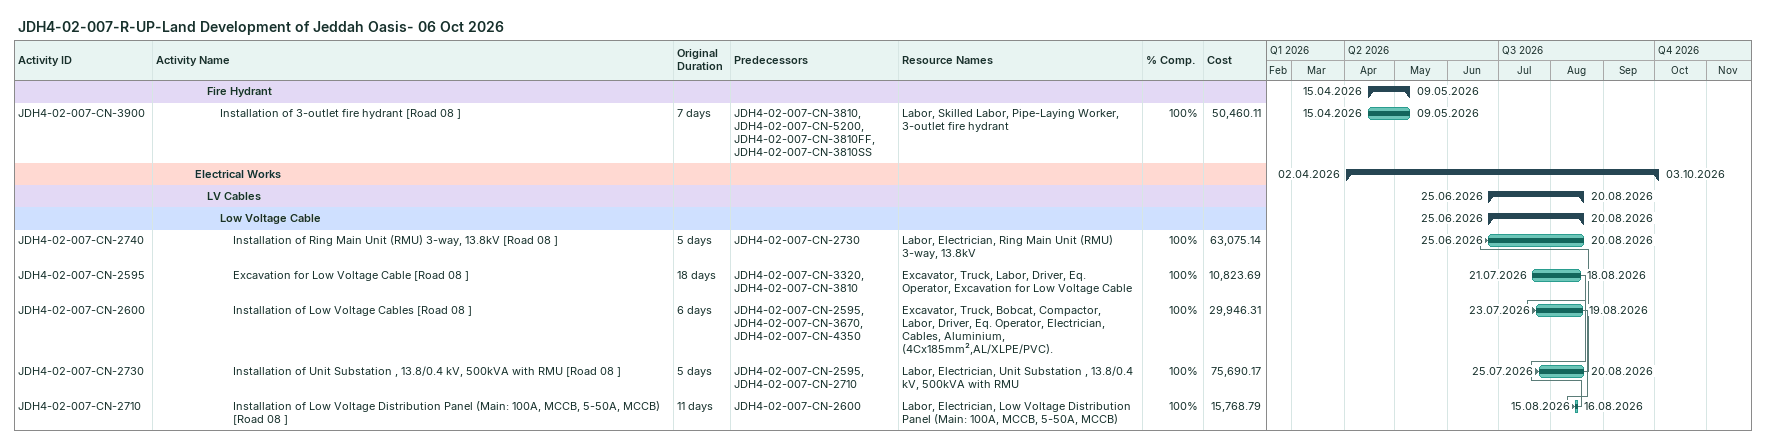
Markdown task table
JDH4-02-007-R-UP-Land Development of Jeddah Oasis- 06 Oct 2026

| ID | Level | Task | Original duration | Start | Finish | Predecessors | Resources | % complete | Cost |
|---|---|---|---|---|---|---|---|---|---|
|  | 5 | **Fire Hydrant** |  | 2026-04-15 | 2026-05-09 |  |  |  |  |
| JDH4-02-007-CN-3900 | 6 | Installation of 3-outlet fire hydrant [Road 08 ] | 7d | 2026-04-15 | 2026-05-09 | JDH4-02-007-CN-3810, JDH4-02-007-CN-5200, JDH4-02-007-CN-3810FF, JDH4-02-007-CN-3810SS | Labor, Skilled Labor, Pipe-Laying Worker, 3-outlet fire hydrant | 100 | 50460.11 |
|  | 4 | **Electrical Works** |  | 2026-04-02 | 2026-10-03 |  |  |  |  |
|  | 5 | **LV Cables** |  | 2026-06-25 | 2026-08-20 |  |  |  |  |
|  | 6 | **Low Voltage Cable** |  | 2026-06-25 | 2026-08-20 |  |  |  |  |
| JDH4-02-007-CN-2740 | 7 | Installation of Ring Main Unit (RMU) 3-way, 13.8kV [Road 08 ] | 5d | 2026-06-25 | 2026-08-20 | JDH4-02-007-CN-2730 | Labor, Electrician, Ring Main Unit (RMU) 3-way, 13.8kV | 100 | 63075.14 |
| JDH4-02-007-CN-2595 | 7 | Excavation for Low Voltage Cable [Road 08 ] | 18d | 2026-07-21 | 2026-08-18 | JDH4-02-007-CN-3320, JDH4-02-007-CN-3810 | Excavator, Truck, Labor, Driver, Eq. Operator, Excavation for Low Voltage Cable | 100 | 10823.69 |
| JDH4-02-007-CN-2600 | 7 | Installation of Low Voltage Cables [Road 08 ] | 6d | 2026-07-23 | 2026-08-19 | JDH4-02-007-CN-2595, JDH4-02-007-CN-3670, JDH4-02-007-CN-4350 | Excavator, Truck, Bobcat, Compactor, Labor, Driver, Eq. Operator, Electrician, Cables, Aluminium, (4Cx185mm²,AL/XLPE/PVC). | 100 | 29946.31 |
| JDH4-02-007-CN-2730 | 7 | Installation of Unit Substation , 13.8/0.4 kV, 500kVA with RMU [Road 08 ] | 5d | 2026-07-25 | 2026-08-20 | JDH4-02-007-CN-2595, JDH4-02-007-CN-2710 | Labor, Electrician, Unit Substation , 13.8/0.4 kV, 500kVA with RMU | 100 | 75690.17 |
| JDH4-02-007-CN-2710 | 7 | Installation of Low Voltage Distribution Panel (Main: 100A, MCCB, 5-50A, MCCB) [Road 08 ] | 11d | 2026-08-15 | 2026-08-16 | JDH4-02-007-CN-2600 | Labor, Electrician, Low Voltage Distribution Panel (Main: 100A, MCCB, 5-50A, MCCB) | 100 | 15768.79 |
